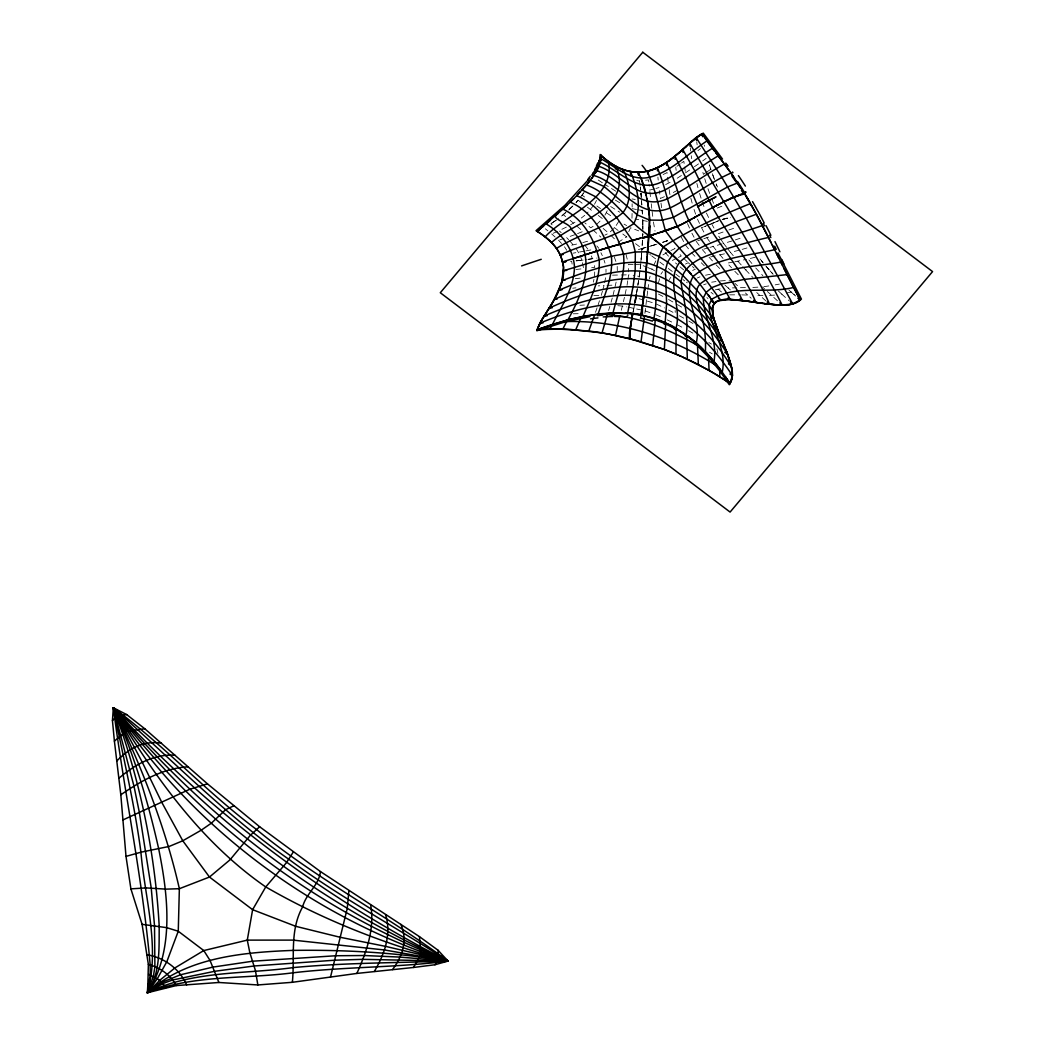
<?xml version="1.0" encoding="UTF-8"?>
<svg xmlns="http://www.w3.org/2000/svg" width="1045" height="1045" viewBox="0 0 1045 1045"><rect width="100%" height="100%" fill="white"/><g stroke="black" fill="none" stroke-linecap="round" stroke-linejoin="round"><path stroke-width="0.75" stroke-dasharray="5 3.75" d="M605.995 272.445L605.995 269.296M642.871 228.842L642.871 226.634M631.977 218.274L632.081 213.467M642.766 235.269L642.819 233.558M642.779 234.916L642.806 234.08M594.553 276.611L594.696 271.987M642.557 240.245L640.663 264.907M642.414 240.468L641.917 249.494M642.492 238.861L642.753 234.028M641.904 249.833L641.983 248.527L649.415 246.346M641.669 253.36L641.525 255.28M641.643 253.778L641.16 259.722M641.447 256.247L641.186 259.421M640.755 263.993L640.232 268.826M640.794 263.654L640.154 269.074M640.337 267.938L640.428 267.128M647.665 290.993L644.83 313.905M639.984 270.524L639.187 276.912M639.788 272.601L639.135 277.265M639.723 273.111L639.279 276.363L633.192 275.475M647.848 289.465L648.932 282.006M627.039 285.337L627.718 280.831M627.954 279.328L628.633 274.822L631.676 275.253M637.816 285.507L638.547 280.935M638.129 283.639L638.573 280.909M638.443 281.758L638.613 280.7M636.81 291.62L637.372 288.185M638.273 282.816L637.92 284.919M636.379 294.194L637.306 288.564M636.614 292.77L636.836 291.424M613.062 295.239L616.132 282.111M634.851 302.972L635.765 297.734L653.582 302.972M635.073 301.705L635.765 297.734L633.845 308.34M633.988 307.557L632.983 312.546M633.832 308.419L633.374 310.705M604.611 282.686L605.721 277.016M633.57 309.725L633.126 311.959M625.106 294.377L626.399 288.355M593.351 282.15L593.952 279.381M623.408 301.705L624.44 297.342M649.363 279.028L650.081 276.22M621.252 310.313L622.376 306.067L626.686 306.864M601.241 295.369L602.442 291.137M602.847 289.739L604.049 285.507L598.249 285.899M611.064 302.253L612.265 298.047M658.35 283.195L659.643 278.688M608.595 310.469L609.849 306.407M598.145 304.8L599.477 300.751M595.493 312.324L597.087 307.805M604.911 215.179L607.641 210.006M628.763 231.637L630.475 227.758L638.717 230.867M647.678 267.52L651.871 269.205L653.19 266.436M653.856 265.051L655.829 260.884M594.5 204.271L596.499 200.457M618.875 221.227L614.643 227.836L608.778 233.218L604.833 235.151M660.923 274.182L662.608 271.7M581.595 195.833L585.187 190.712M669.218 279.629L670.812 277.343M583.371 193.403L576.03 202.599L578.643 199.582M593.704 205.342L586.872 213.467M572.307 206.557L568.467 210.241M572.882 205.917L560.538 216.955M565.476 212.919L558.487 218.47M697.956 150.598L700.516 148.599M581.307 218.026L584.782 215.322M702.684 160.93L706.12 158.383M676.899 166.338L680.373 163.83M681.523 163.007L683.835 161.335L684.462 165.646M662.883 254.928L669.531 251.166M556.476 219.986L554.033 221.684M685.507 172.817L693.227 167.54M694.416 166.717L699.196 163.438M555.992 220.273L549.879 224.388M705.871 172.66L703.389 174.332L702.266 169.943M707.099 171.811L710.809 169.29L709.49 164.888M618.078 242.492L626.491 236.797M553.641 221.945L550.859 223.761L553.197 225.746M677.186 178.238L684.318 173.601M570.648 224.74L576.148 221.475M665.652 184.573L670.851 181.908M677.696 190.125L669.845 194.357L668.748 186.519M676.912 258.167L672.575 260.349L676.82 264.045M678.362 257.436L681.262 255.986L678.127 252.289M685.481 264.058L688.211 262.687L694.128 268.108M663.144 174.528L667.089 172.608L667.441 175.678M566.377 227.105L559.036 230.684L561.204 232.656M670.903 250.526L674.992 248.592L673.568 246.097M692.639 270.433L695.304 269.192M553.184 233.283L557.573 231.337M664.424 196.695L660.362 198.445L659.395 190.686M708.954 224.74L715.211 222.102M703.834 232.042L701.548 227.797L711.736 223.565M709.124 224.662L710.339 224.152M713.004 223.029L714.048 222.585M697.342 277.957L699.98 276.847M704.016 226.791L705.493 226.19M701.835 227.679L703.063 227.183M577.572 233.61L582.966 231.441L575.86 225.237M716.125 221.723L718.215 220.9M716.439 221.605L718.908 220.639M717.197 208.059L722.709 205.878M712.964 223.081L718.607 220.861M703.612 284.802L706.263 283.835M723.075 232.029L717.275 234.08L719.992 238.103M574.881 234.694L566.638 237.607L568.598 239.671M703.821 238.73L711.331 236.144M728.887 229.991L736.176 227.483M667.507 240.729L664.803 241.643M667.415 240.768L662.478 242.414L664.006 241.917M735.327 239.906L742.512 237.463M697.707 240.781L702.292 239.24M662.713 242.283L667.089 240.82M559.924 239.775L563.947 238.469M722.395 219.437L722.983 219.254A90.366 77.461 28.7 0 1 729.658 217.569M656.9 244.19L650.878 246.006M722.173 219.502L723.362 219.136A91.033 78.022 28.7 0 1 730.677 217.36M654.745 244.843L655.463 244.634M653.308 245.288L649.951 246.28M720.893 239.436L723.61 243.459L733.89 240.402M715.316 289.844L720.932 288.747M742.172 249.376L747.893 247.691M650.904 245.915L658.324 243.746M722.095 243.89L709.986 247.378M638.404 249.572L646.881 247.169M645.901 247.443L639.004 249.311M703.821 249.102L708.445 247.809M582.797 242.584L588.923 240.886M654.366 188.845L649.716 190.112L649.063 184.299M655.907 188.427L659.003 187.591M727.555 248.566L730.507 252.394L739.285 250.173M722.918 219.372L730.416 217.491M755.195 257.253L748.037 258.977L751.904 263.484M576.592 244.073L570.479 245.47M724.446 253.817L716.805 255.568M778.264 290.876L781.764 294.154L784.86 293.449M786.415 293.083L791.065 292.012L795.702 296.009M710.6 256.926L715.25 255.907M734.831 261.772L746.587 259.304M585.918 250.878L591.653 249.755M742.747 266.632L745.66 269.884L748.533 269.336M775.207 284.867L779.361 284.083M584.482 251.153L573.196 253.151M705.506 275.201L711.253 274.117M733.303 262.047L727.176 263.144L731.539 267.807M591.784 258.833L588.139 259.382M587.969 259.369L597.087 258.024M763.869 286.683L769.59 285.821M576.422 260.832L586.454 259.591M711.671 282.176L716.008 281.562M576.082 260.819L583.711 260.009M774.515 295.095L768.715 295.5M583.11 260.087L581.921 260.231L580.328 256.234M575.207 278.702L583.084 277.774M591.627 267.716L594.827 267.363L594.056 264.476M575.978 269.479L583.619 268.63L581.921 260.231M572.712 288.198L575.952 287.845M645.549 180.21L648.566 179.949L648.906 182.849M570.557 261.341L571.706 261.25L572.111 264.098M720.332 280.948L731.448 280.125M612.501 275.148L628.633 274.822M752.857 287.427L759.245 287.075M579.884 305.271L584.468 305.049M606.949 285.389L615.636 285.024M593.847 295.67L599.765 295.421M729.645 294.847L740.265 294.821M724.838 284.985L728.221 288.015L736.333 287.793M573.169 313.787L580.981 313.644M745.425 287.61L739.586 287.702L734.935 283.365M762.928 295.565L755.417 295.408M633.1 264.489L628.541 264.359L628.607 271.831M634.615 264.529L640.689 264.698L646.28 266.958M741.754 294.873L747.75 295.095L751.211 298.23M637.894 209.771L645.013 210.829M617.83 305.689L622.376 306.067M647.325 221.331L635.06 219.019M636.758 180.445L639.54 181.059M632.055 198.942L635.203 199.464M628.123 307.125L642.388 310.247M632.186 208.66L636.47 209.496M645.235 310.927L651.192 313.082M655.672 314.702L662.896 317.889M656.391 304.056L664.489 307.948M667.219 319.861L674.443 323.362M668.539 310.012L675.292 313.513L675.161 310.522M677.33 324.812L684.54 328.561M658.454 294.063L664.738 297.407M651.871 269.205L654.457 270.629M679.355 315.747L684.775 318.725M688.511 330.716L693.567 333.525M624.035 224.126L626.608 225.576M615.714 191.144L604.415 184.142M668.513 299.497L673.555 302.345M688.851 321.089L692.939 323.467M677.343 304.552L683.691 308.288M615.4 200.157L622.18 204.18M709.49 352.217L712.207 353.863M708.85 342.512L711.423 344.079M610.633 206.518L619.803 212.226M598.236 180.014L603.2 183.371M606.518 212.867L612.697 217.046M596.904 205.996L600.509 208.569M582.078 195.193L584.56 197.009M578.133 200.196L583.11 203.958M587.46 207.25L594.135 212.318M598.302 215.466L602.495 218.64L597.453 223.63L590.712 227.823L584.847 222.885M614.107 227.418L618.196 230.527M622.794 234.002L625.433 236M625.955 236.405L626.909 237.124M635.53 243.642L642.949 249.259M649.768 254.418L650.617 255.058M651.649 255.842L656.482 259.5M659.826 262.034L664.894 265.861M668.291 268.447L673.006 272.013M675.932 274.221L679.642 277.029M683.038 279.603L684.749 280.896M686.46 282.189L687.31 282.842M706.851 297.629L708.014 298.504M711.031 292.339L713.239 294.128M545.372 228.803L547.907 230.854M563.346 214.708L565.606 216.589M570.113 220.351L573.483 223.173M679.995 266.815L683.652 269.871M718.006 289.047L721.533 292.012M603.122 228.424L608.778 233.218M794.331 294.925L788.923 290.053M728.221 288.015L730.377 289.909M781.764 294.154L789.445 301.051M745.412 292.979L747.75 295.095M777.454 300.79L765.88 290.118M765.933 300.973L756.737 292.561M592.972 229.887L600.875 237.097M551.708 233.936L555.143 237.071M762.445 286.905L764.731 289.047M788.831 289.909L791.065 292.012M683.574 258.219L688.211 262.687M701.286 262.765L704.317 265.796M610.842 235.269L614.982 239.396M734.818 271.308L738.253 274.783M716.204 264.921L721.533 270.355M668.5 256.195L663.666 250.748M745.66 269.884L752.792 277.356M691.49 252.655L697.289 258.742M569.577 240.703L575.246 247.286M709.059 257.279L713.134 261.642M773.169 274.286L769.969 270.773M755.757 267.977L762.85 275.658M737.888 261.224L741.767 265.548M558.579 240.206L561.518 243.485M765.75 265.939L772.778 273.816M769.12 269.806L766.586 266.919M723.022 258.415L716.974 251.296M702.279 249.546L706.159 253.961M730.507 252.394L733.276 255.711M763.294 263.026L761.518 260.884M596.852 245.941L598.811 248.305M759.976 258.899L762.863 262.426M715.995 250.095L710.417 242.74M685.376 244.883L689.752 250.434M723.61 243.459L726.562 247.286M584.795 245.17L588.792 250.343M696.166 241.304L699.667 246.006M576.122 248.527L579.805 254.902M706.877 237.711L709.529 241.486M564.47 246.777L566.743 250.304M711.554 223.643L715.838 231.467M681.288 237.189L684.697 243.603M691.921 233.218L694.05 237.267M706.42 213.036L709.633 219.659M600.914 252.707L602.325 255.646M697.485 219.097L699.523 223.447M687.492 223.525L689.974 229.09M591.274 255.934L592.515 258.729M711.606 198.655L714.61 205.761M716.243 184.024L717.458 186.977M716.726 185.37L716.204 184.103M702.188 201.868L704.826 208.843M714.571 179.884L712.416 174.006M707.948 188.714L709.986 194.383M614.212 256.743L616.184 262.256M712.39 173.705L715.015 181.072M694.024 209.418L695.879 214.904M711.018 169.891L709.294 164.496M604.023 260.114L605.016 263.131M704.722 178.656L706.485 184.429M699.588 193.403L701.313 199.046M690.876 198.315L692.352 203.893M696.858 183.437L697.969 187.721M625.981 254.314L627.444 260.061M716.896 348.782L717.941 353.38M704.5 146.287L704.239 145.059M653.438 221.945L655.019 231.063M691.228 155.731L691.725 158.683M684.671 167.082L685.298 171.38M696.741 141.95L697.146 144.837M661.002 203.083L661.642 207.707M675.749 167.161L676.154 170.335M639.488 180.733L640.102 185.566M640.311 187.173L640.716 190.399M652.119 211.364L652.877 217.399M640.324 186.924L640.624 189.524M690.327 147.841L690.68 151.002M667.611 177.219L668.317 183.371M651.244 203.775L651.766 208.334M649.885 191.627L650.735 199.229M657.893 177.101L658.206 180.093M640.977 193.234L641.042 194.043M641.003 193.508L641.081 194.579M641.068 194.37L641.264 197.035M640.938 193.299L641.277 197.636M641.539 200.98L641.813 205.003M641.512 200.522L641.8 204.846M642.139 210.084L642.257 211.704M642.244 211.508L642.414 214.186M642.179 210.607L642.348 213.546M642.688 219.319L642.793 222.141M642.806 222.755L642.871 226.256M617.203 266.41L617.295 270.603M632.12 203.801L632.16 207.041M642.832 230.984L642.753 220.887L642.884 228.097"/><path stroke-width="1.5" d="M649.585 225.694L649.533 218.314M599.294 165.423L601.058 158.788L601.084 155.378L600.157 154.516L600.013 157.991M714.075 361.518L705.375 351.695C705.989 338.606 704.696 325.387 700.503 312.925C697.263 303.847 692.77 292.574 699.889 284.122C722.291 266.24 753.719 267.337 780.798 262.112L796.812 293.58M705.375 351.695L696.218 342.851C702.201 320.449 680.974 296.179 693.292 276.337C715.459 257.397 747.201 256.09 774.645 249.69L756.397 214.238L744.654 193.847L730.86 172.882L702.162 133.721L689.36 143.492M663.614 321.886A86.97 63.288 7.1 0 0 657.174 319.404L642.348 315.368L642.479 305.532L644.047 294.337M719.953 371.158L729.319 384.743L730.024 383.528L719.744 376.736L719.835 370.688M665.691 323.61L664.359 349.461L681.183 356.319M649.572 226.425L649.559 227.118M553.876 300.268L561.57 283.064L563.621 268.069A26.034 22.324 28.7 0 0 562.902 263.379L562.471 261.903A38.874 33.322 28.7 0 0 560.172 254.902L559.31 253.125A38.325 32.852 28.7 0 0 556.489 248.449L555.195 246.698A45.118 38.678 28.7 0 0 551.538 242.558A39.41 33.78 28.7 0 1 556.502 248.436A41.421 35.504 28.7 0 1 560.172 254.902A40.037 34.315 28.7 0 1 562.014 260.244L562.471 261.903A44.961 38.547 28.7 0 1 563.451 267.389L562.55 279.25L558.082 292.13M649.572 219.672L645.627 279.746L642.962 302.096M645.758 275.802L645.862 272.823M645.692 277.8L645.627 279.746C679.603 286.996 705.78 314.427 723.153 343.139M645.967 270.786L645.627 279.746C614.094 274.926 582.614 286.552 554.333 299.445L551.512 304.343M608.882 334.113L636.745 340.526L664.359 349.461L629.599 338.645L631.062 321.964M718.085 330.795C715.407 321.991 708.392 310.496 715.433 302.227A10.633 9.118 28.7 0 1 717.484 300.96L728.809 299.432L746.613 301.078M601.136 157.769L601.084 155.378A67.507 57.867 28.7 0 0 608.517 161.57L612.422 164.222A55.516 47.587 28.7 0 0 613.755 165.045L615.792 166.22A45.118 38.678 28.7 0 0 620.874 168.689M147.868 984.142L147.371 992.75L176.213 985.579L218.901 982.483L257.854 984.952L292.352 982.3L356.854 973.431L413.467 967.474L434.968 964.744L448.018 961.073L438.064 950.271L419.437 936.633L320.449 871.569L259.643 826.752L207.472 783.855L144.785 728.757L126.641 714.558L113.33 707.752L112.442 720.619L114.401 741.114L120.815 794.775L126.001 856.377L130.899 888.864L142.081 924.342L148.364 964.483L147.868 984.142L152.191 986.402L156.11 990.373M731.2 365.711L732.454 375.377L730.024 383.528L722.239 372.164C727.294 348.39 710.091 328.078 709.019 305.192L711.606 299.366C735.575 284.384 766.899 294.115 793.56 287.453L800.326 300.019L792.489 304.069L782.274 305.049M696.466 343.06L676.037 328.143C682.202 306.263 665.103 281.17 679.916 261.981C702.305 241.421 734.4 235.582 762.419 225.524M655.202 320.658L652.707 345.359M719.6 334.57C703.899 306.446 677.996 279.72 645.914 271.791L646.62 262.935C617.569 259.578 589.027 270.55 562.249 280.556A52.472 44.974 28.7 0 0 563.699 270.681L611.416 256.247L635.321 251.976L647.756 251.793L658.899 256.391L667.598 261.981L682.555 275.122L696.584 289.87L709.019 305.192L712.39 309.725L713.278 316.243M576.657 195.715L586.467 184.965C612.657 194.435 626.177 221.135 649.049 235.595L647.469 254.64M292.352 982.3C294.938 956.893 289.478 930.494 302.619 906.929C305.793 893.71 319.065 885.311 320.449 871.569M629.835 329.906L632.094 316.975M647.325 256.064L646.75 261.616M601.045 158.84L600.705 160.956M670.054 324.917L653.83 318.346C659.473 294.716 650.774 268.643 663.431 246.816C690.523 229.247 720.436 215.623 750.428 203.592L750.454 203.631M684.762 333.747L665.156 322.605L666.619 303.638L665.443 270.25L667.598 261.981L672.523 254.797L679.25 248.135L688.341 243.041L735.366 221.971L756.397 214.238L757.298 215.897M615.453 169.042L615.792 166.22A63.941 54.81 28.7 0 1 608.53 161.544L607.289 160.63A66.488 56.992 28.7 0 1 601.084 155.391L597.622 166.429M641.016 341.728L644.412 316.883M644.674 290.027L644.935 287.976C611.887 282.881 578.852 294.585 549.187 308.144L548.102 309.882M643.119 300.96L641.042 315.12L642.348 315.368A84.397 61.132 7.2 0 1 653.386 318.111M643.42 298.752L644.935 287.976C681.144 295.017 708.693 323.911 727.49 354.072L727.764 354.791M599.987 158.2L599.125 161.818M642.153 307.844L642.322 306.681M640.755 316.962L641.238 313.866M732.14 377.689L731.761 368.219L727.163 353.184M629.808 329.906A90.366 77.461 28.7 0 0 629.612 338.645L615.505 335.419L619.75 315.969C648.475 320.266 675.044 332.78 700.163 346.822M632.395 315.459L629.795 330.285A91.033 78.022 28.7 0 0 629.612 338.645M632.316 315.904L632.578 314.663M632.617 314.467L632.068 317.131M601.084 155.378L596.852 168.336M585.618 315.851L612.997 312.886C617.817 293.462 625.903 274.038 623.408 253.635C615.152 229.861 600.875 205.721 576.683 195.689L570.047 202.325M569.629 329.332L602.038 332.898L607.341 314.532L619.75 315.969M330.52 977.036L347.24 908.471L348.886 890.889M731.97 378.799L730.024 383.528L724.93 380.08M594.461 315.263L588.792 331.004L557.037 328.953L537.248 329.606L536.882 330.756L564.875 321.978L589.85 316.648M597.518 169.185L600.352 162.406C620.142 171.341 638.639 194.187 662.321 181.543C680.177 172.347 695.434 159.036 712.324 148.299M570.479 319.156L598.119 313.957C604.493 295.343 613.363 276.402 611.416 256.247C604.728 234.145 592.397 211.665 570.217 202.155L562.615 209.392M597.283 167.318L596.747 168.715M580.915 317.68L575.756 329.724M356.854 973.431C366.403 952.152 374.868 928.835 370.714 905.179M596.146 170.191L595.794 171.04M599.072 165.959L598.916 166.325C621.618 173.888 638.181 203.475 665.064 189.876C683.665 180.027 700.098 166.677 718.15 155.901L715.577 152.557M598.067 164.561L597.44 165.92M546.026 313.16L540.291 322.474L537.248 329.606L567.918 319.822L583.084 316.335C590.595 298.178 600.483 279.629 599.19 259.395C594.318 238.756 582.77 218.418 562.902 209.131L537.13 231.35L536.02 230.684L565.045 205.173L588.348 179.714M557.925 292.456L557.782 292.77A137.966 118.268 28.7 0 1 555.679 296.963L550.859 305.427M374.332 971.419C384.416 954.412 391.679 934.452 385.579 914.662M541.898 319.705L537.248 329.606L562.863 329.057L566.586 321.56C619.437 320.162 671.243 337.261 715.734 365.162M392.515 969.603C402.325 956.279 407.955 940.605 400.901 924.407M567.918 319.822C583.476 291.986 597.779 255.842 571.171 229.312C571.066 222.729 548.311 219.123 557.716 213.885M595.245 173.17A61.564 10.737 -44.4 0 0 596.512 171.093L598.889 166.39M787.042 274.6L744.105 279.446L720.671 284.201L712.076 287.519L706.289 292.208L703.337 297.89C703.585 319.417 718.176 339.063 713.97 361.387L722.16 372.046M549.97 329.005L551.447 326.197M540.866 321.455L539.925 323.166A68.016 58.298 28.7 0 0 537.261 329.619L552.518 324.342C561.492 306.015 574.123 288.106 574.476 266.971C573.378 248.788 561.465 233.126 546.208 223.93M293.201 852.158L286.265 862.896L265.743 886.931L252.616 909.686L247.286 940.121L249.807 952.57L255.463 970.648L257.854 984.952M597.061 170.035L596.682 170.714C622.128 177.911 637.659 212.344 667.637 198.694C687.283 188.387 704.866 174.619 724.355 164.026M413.467 967.474L420.9 954.503L419.437 936.633M553.798 300.411L553.105 301.613M595.911 168.794L594.932 170.426M552.152 303.246L542.277 319.038M541.375 320.541L543.57 317.001M550.441 306.107L551.002 305.179M550.519 305.976L549.187 308.144L552.296 307.739M549.317 307.935L549.879 307.021M548.873 308.654L547.018 311.606M586.572 184.913A44.491 8.595 -43.2 0 0 590.281 180.289L596.643 170.766M546.47 312.468L547.28 311.175M543.857 316.544L544.158 316.086C581.83 299.523 626.895 285.781 666.619 303.638C694.193 317.249 715.89 340.944 731.474 366.913C732.898 372.412 733.015 378.499 730.024 383.528L726.771 378.617M434.968 964.744L438.573 959.663L438.064 950.271M593.416 172.791L591.784 175.142M593.534 175.704L593.051 176.409M742.12 300.49C732.937 300.176 720.332 296.362 713.487 304.539A10.633 9.118 28.7 0 0 712.638 306.707L713.017 315.015M589.576 178.12L588.387 179.662M586.467 184.965L590.268 180.236L604.18 186.585L637.476 214.97L649.585 220.103L662.073 220.195L673.163 217.399L727.712 186.872L737.731 182.901M577.807 194.527L576.84 195.533M566.743 205.512L564.052 208.059M112.442 720.619L116.87 716.165L126.641 714.558M687.192 145.477L696.14 137.626L703.259 133.133L722.526 159.049M682.254 149.944L686.748 145.882M685.873 146.679L692.404 140.709M685.429 147.084L686.578 146.039M684.984 147.489L683.182 149.108M685.807 146.744C673.803 157.664 660.675 169.081 644.112 171.837A25.72 22.049 28.7 0 1 639.736 172.111L638.116 172.046A38.874 33.322 28.7 0 1 630.409 171.471L628.254 171.04A38.325 32.852 28.7 0 1 622.951 169.499L621.004 168.741M682.568 149.67L680.804 151.238M681.732 150.415L672.68 157.991A137.966 118.268 28.7 0 1 668.826 160.878L668.526 161.074M680.308 151.656C669.871 160.773 658.089 169.721 643.981 171.733A44.961 38.547 28.7 0 1 638.116 172.033L636.314 172.007A40.023 34.302 28.7 0 1 630.409 171.498A41.408 35.504 28.7 0 1 622.964 169.473A39.423 33.793 28.7 0 1 615.805 166.22C634.576 208.569 574.175 221.2 551.538 242.558A63.954 54.81 28.7 0 0 545.111 236.862L543.896 235.922A66.488 56.992 28.7 0 0 537.13 231.35L541.166 228.11M550.493 220.26L546.352 223.813M693.005 140.213L696.14 137.626A68.016 58.298 28.7 0 1 702.175 133.734L706.916 140.957C688.198 153.262 672.353 171.145 650.121 177.114C631.271 181.934 616.184 167.344 601.058 158.788M543.583 226.125L541.976 227.444M539.155 230.37L537.13 231.35A67.494 57.854 28.7 0 1 545.137 236.849C565.567 214.264 615.361 199.086 608.517 161.557M114.401 741.114L126.092 731.369L144.785 728.757M259.643 826.752L250.134 835.556L229.978 859.852L209.47 877.042L179.361 888.707L165.998 889.138L146.156 887.91L130.899 888.864M116.844 760.956C128.705 748.56 143.701 740.291 161.466 743.191M119.012 778.172C134.635 764.744 153.576 753.941 174.894 755.182M668.238 161.283L666.462 162.498A88.498 75.854 28.7 0 1 657.266 167.722A52.472 44.987 28.7 0 1 647.417 171.236M120.815 794.775C140.892 780.994 163.059 768.193 187.943 766.834M693.501 218.144L699.549 214.734M693.553 218.118L695.082 217.255M657.54 233.244L680.269 225.119L713.97 206.858M699.588 214.708L701.064 213.885L685.611 177.35L674.926 156.201L675.161 159.336M692.025 218.98L687.505 221.449M556.489 248.449C577.65 234.655 603.958 229.182 623.042 212.488C632.565 200.274 630.083 182.313 622.951 169.499L622.977 172.595M713.944 206.871L726.066 200.588M715.276 206.152L718.033 204.689M683.012 152.479L682.738 149.513L694.86 171.053L712.612 207.589L724.76 201.228M722.108 202.573L745.764 192.136M618.98 244.425C642.401 236.862 667.167 232.552 688.955 220.665C704.852 248.423 729.005 271.008 742.394 300.529L747.671 301.221M122.944 819.933L189.759 789.275L207.472 783.855M726.079 200.588L733.917 196.943L744.654 193.847M729.985 198.72L732.61 197.518M657.475 170.831L657.253 167.709C665.6 186.742 668.238 207.759 677.356 226.438L678.819 225.785M674.338 227.679L675.841 227.065M742.747 193.286L745.882 192.097M233.636 805.878L225.602 809.692L211.456 823.107L201.241 830.187L182.784 840.781L169.225 846.424L140.918 852.211L126.001 856.377M671.321 228.816L668.33 229.861M588.178 253.804L589.68 253.321M591.522 252.707L593.469 252.067M589.576 253.347L591.784 252.629M594.514 251.727L595.624 251.375M586.885 254.235L581.333 255.999M595.428 251.44L596.172 251.192M596.081 251.231L600.052 249.964M552.609 324.316L570.361 319.195M664.411 231.154L662.452 231.768M580.458 256.273L577.402 257.227M565.933 261.681L562.471 261.903L612.174 246.359M599.961 249.99L601.541 249.507M573.183 258.533L577.611 257.161M602.247 249.285L601.45 249.533M602.416 249.232L603.109 249.023M603.03 249.05L605.551 248.292M605.917 248.174L606.871 247.887M639.083 238.587L638.155 238.861M639.422 238.482L640.48 238.169M606.675 247.952L625.328 242.61M638.234 238.835L631.859 240.716M629.769 241.317L632.134 240.624M626.778 242.192L629.39 241.434M656.534 233.544L649.049 235.595L663.967 247.26M612.723 246.202L613.572 245.967M616.537 245.118L613.428 246.006M616.824 245.039L617.948 244.726M617.869 244.752L619.084 244.399M650.186 235.295L651.296 234.994M768.519 237.437C749.552 241.826 730.677 246.92 712.442 253.817C698.935 258.272 682.516 266.331 681.04 282.294C683.443 299.549 688.916 317.902 686.186 334.766M583.084 316.335L585.579 315.864M718.542 298.426L720.528 300.059L726.092 299.471M561.936 289.752L558.931 290.223L554.333 299.445L557.194 299.027M562.249 280.556L565.045 280.125M563.124 254.549L560.159 254.902C584.312 243.681 611.756 238.978 633.714 223.604C642.518 207.341 637.15 187.525 630.409 171.458L630.84 175.678M598.053 313.97L599.921 313.761M597.335 315.642L602.717 315.107M544.158 316.086L547.11 315.76M600.248 313.722L614.238 312.86M563.621 270.668L566.717 270.381M542.982 322.905L539.925 323.166C575.795 308.249 616.498 297.237 654.98 308.497C688.603 319.483 713.513 346.862 732.44 375.625L729.932 374.032M562.471 261.903L565.541 261.681M563.359 321.664L566.586 321.56M612.461 314.597L614.173 314.584M614.46 312.86L619.437 312.873M726.602 299.392L730.233 299.458A135.563 116.204 28.7 0 1 740.173 300.268M767.5 303.977C778.799 304.892 792.228 307.609 801.424 299.092L777.976 252.942M765.515 303.742C776.997 304.67 790.438 307.752 800.326 300.019L797.217 294.324M612.997 312.886L628.032 313.33M562.863 329.057L568.793 329.293M602.704 314.271L607.341 314.532M625.393 313.134L627.444 313.278M627.157 315.081L627.967 315.159M142.081 924.342L166.625 927.633L178.264 931.239L203.788 950.558L210.071 960.512L218.901 982.483M740.03 300.242L749.957 301.561M766.912 303.912L758.396 302.776M588.792 331.004L595.01 331.827M645.914 271.791C615.923 267.52 586.127 278.715 558.931 290.223A88.485 75.854 28.7 0 0 562.262 280.556M764.365 303.586L772.02 304.461A123.911 106.211 28.7 0 0 782.143 305.062C754.294 249.455 719.94 197.453 689.778 143.1L690.144 146.261M764.522 303.612L762.536 303.35M762.654 303.363L759.258 302.893M760.825 303.128L761.544 303.22M747.436 301.195L749.121 301.43M642.348 315.368L627.614 313.291L633.074 286.526L635.177 270.472L635.321 251.976L632.356 240.559L617.072 218.078L606.727 206.688L595.637 196.734L582.052 189.994M759.401 302.919L756.698 302.527M749.774 301.522L757.272 302.619M748.729 301.365L752.491 301.914M758.696 302.828L755.012 302.292M595.48 331.892L608.347 334.008M752.086 301.861L755.221 302.318M602.038 332.898L615.505 335.419M646.62 262.935C675.984 270.237 695.97 296.153 713.918 318.843A135.563 116.204 28.7 0 0 716.961 327.843M146.783 954.621C164.287 957.69 179.309 968.558 186.715 984.847M653.02 319.94L653.791 320.175M148.364 964.483C160.159 967.461 170.296 974.88 176.213 985.579M664.502 349.513L675.88 354.033M663.575 321.925L665.247 322.657M664.032 323.976L664.79 324.303M593.691 175.482C621.213 182.94 637.633 221.631 670.132 207.942C691.098 197.675 709.842 182.379 730.991 173.052M714.205 373.339L695.565 363.111L675.958 354.072L676.115 329.959M682.49 356.894L709.072 370.348L724.198 379.596M148.612 974.306L159.78 980.288L166.064 987.512M674.338 329.031L676.637 330.338M676.037 328.143L674.783 327.425A95.631 70.42 6.6 0 0 670.132 324.825M715.224 373.953L719.744 376.736M724.76 352.361L727.49 354.072L726.824 352.296M728.456 363.895L731.16 365.593L727.816 354.934M719.966 340.187L722.631 341.872L723.689 344.406M713.957 327.438L717.706 329.854L718.451 331.748M710.469 316.557L713.918 318.843L717.223 328.6M710.273 308.249L712.39 309.725M649.049 235.595L649.872 236.196A133.303 67.651 40.1 0 1 656.809 241.46M686.996 337.221L686.46 336.83A122.592 93.057 3.8 0 0 684.606 335.432M687.793 335.954L694.089 340.997M712.037 301.548L714.323 303.285L711.318 298.961M657.305 241.839L680.765 262.844M545.124 236.862L548.729 239.88A55.516 47.587 28.7 0 1 549.879 240.925L551.538 242.558M798.315 298.334L800.326 300.019L798.014 298.021M664.973 248.109L665.678 248.723M693.619 342.499L696.088 344.641M665.783 248.801L667.755 250.5M728.169 297.668L730.233 299.458C716.204 272.536 692.848 252.185 677.356 226.438M694.703 341.519L695.434 342.159M668.147 250.852L671.125 253.517M740.187 298.57L742.394 300.529M696.597 343.191L700.646 346.94M790.543 302.031L792.737 304.004L746.182 217.948L721.86 177.415L696.14 137.626L696.545 140.513M753.536 300.32L755.848 302.41C742.655 269.884 717.954 244.138 701.064 213.885M779.792 302.919L782.13 305.049M767.121 302.057L769.486 304.2C755.012 269.466 731.121 240.023 712.612 207.589M673.372 255.581L675.971 258.076M698.739 347.058L709.79 358.487L719.874 371.053M700.986 347.28L703.128 349.396M677.069 259.147L677.891 259.957M678.727 260.793L679.629 261.681M680.896 262.974L684.854 267.076M679.916 261.981L700.045 284.318M705.571 351.904L709.777 356.476M688.289 270.76L689.922 272.549M690.196 272.849L691.176 273.947M710.077 356.815L712.037 359.088M695.134 278.453L696.506 280.06M714.715 362.301L719.456 368.389M699.889 284.122L714.323 303.285M725.726 163.124L726.615 164.261M726.824 164.548L728.091 166.181M718.307 156.11L721.533 160.316M714.702 151.407L713.278 149.54M722.082 161.021L724.721 164.509M713.147 149.37L709.398 144.393M725.269 165.228L729.815 171.406M708.288 294.847L709.019 295.813M719.887 368.963L720.528 369.812M709.176 296.035L709.947 297.08M709.046 143.923L707.674 142.029M732.48 172.033L732.963 172.699M707.53 141.833L707.034 141.14M731.526 173.797L733.786 177.036M725.334 376.527L725.844 377.271M736.542 181.112L737.025 181.83M720.528 300.059L699.236 270.786L672.457 240.272L665.404 230.827L655.267 192.789L647.391 171.171L647.782 174.097M751.407 205.29L752.152 206.596A86.97 13.154 62.3 0 1 755.561 212.671M757.468 216.197L759.075 219.189A95.617 13.271 62.3 0 1 761.779 224.087M761.74 224.218L765.175 230.84M793.495 287.31L792.28 284.971M763.32 223.421L764.574 225.89M792.162 284.723L790.791 282.045M765.397 231.285L767.696 235.804M767.644 235.687L771.132 242.636M790.399 281.275L784.155 268.826M772.203 244.765L782.248 264.999M776.409 253.243L778.643 257.749M774.685 246.202L776.252 249.415M688.955 220.665C679.72 201.985 675.906 181.138 666.462 162.498L666.645 165.384M638.573 174.933L638.116 172.046L641.107 178.316M641.316 178.813L641.734 179.845M720.998 337.953L722.631 341.872L719.979 335.51M719.822 335.118L720.763 337.365M723.258 343.387L723.95 345.046M720.136 335.863L718.607 332.114M718.307 331.356L718.908 332.859M642.1 180.746L644.517 188.009M726.144 350.506L727.49 354.072M726.628 351.773L723.885 344.902L726.915 352.531M717.157 328.43L717.706 329.854M717.615 329.606L716.896 327.725M640.977 178.016L646.319 195.415M727.712 354.647L728.287 356.227M644.556 188.126L644.765 188.897M644.909 189.458L648.096 204.493M713.265 316.452L713.918 318.843L713.043 315.499M645.209 190.621L645.627 192.371M646.986 198.55L647.26 199.987M647.26 199.935L647.391 200.627M647.377 200.575L649.285 214.003M702.71 136.699L702.162 133.721L702.553 136.137M638.116 172.046L638.665 175.299M648.148 204.768L648.279 205.552M648.318 205.826L648.436 206.596M648.553 207.354L648.684 208.308M648.592 207.642L648.736 208.673M648.788 209.039L649.585 220.103M686.656 336.699L687.323 359.101M649.285 213.951L649.389 215.557M708.471 356.188L709.072 370.348M697.498 345.307L698.347 364.535M649.454 216.707L649.507 217.869M642.1 165.345A193.795 92.535 -65.4 0 1 645.862 170.335M521.599 265.9A193.782 17.425 -16.5 0 1 541.245 259.304M728.313 356.371A123.911 106.211 28.7 0 1 731.186 365.593M641.891 309.32A99.118 6.165 -79 0 1 641.343 312.912M628.293 312.925A89.204 64.124 7.3 0 1 641.147 314.689M628.071 313.186A88.943 64.725 7.3 0 1 641.251 315.028M653.478 234.929A121.782 6.819 -15.4 0 1 642.91 238.103M614.473 316.465A99.393 66.749 7.3 0 1 627.104 316.988M619.463 313.33A98.883 70.289 7.3 0 1 625.393 313.591M603.2 316.935A119.548 86.539 8.3 0 1 612.762 316.478M590.582 318.843A167.984 133.564 11.5 0 1 597.949 317.889M586.389 185.004A44.491 8.504 -43.3 0 1 582.078 189.903M593.364 176.187A52.472 9.705 -43.7 0 1 591.797 178.421M590.307 176.2A55.594 8.726 -44.4 0 1 588.074 179.126M594.736 170.583A62.269 10.737 -43.5 0 1 593.194 172.947M596.316 166.808A77.186 13.807 -42.8 0 1 594.657 169.721M597.766 162.889A101.221 19.581 -41 0 1 596.486 165.711M650.081 225.955A121.795 63.484 -65.2 0 1 649.598 235.308M741.401 190.53A167.971 7.981 54.9 0 1 744.079 194.122M731.918 176.109A119.548 15.205 59.8 0 1 735.954 181.752M734.792 179.557A99.393 17.726 62.6 0 1 740.317 187.8M734.086 178.186A98.883 16.224 62.5 0 1 736.803 182.209M737.548 181.543A89.204 15.557 62.9 0 1 743.87 191.418M738.397 175.612A88.943 18.405 63.9 0 1 745.372 186.088M697.733 206.61A111.149 22.298 -29.3 0 1 715.629 197.087M697.59 206.557A106.969 21.671 -29.3 0 1 715.916 196.826M735.079 196.826A89.008 32.839 -30.8 0 1 738.828 195.245M696.205 344.55A168.728 134.217 -1.6 0 1 698.857 346.979M687.923 336.477A137.13 106.721 1.3 0 1 694.533 341.833M677.251 329.75A108.523 81.628 4.5 0 1 684.854 334.714M665.169 323.793A91.882 67.011 6.4 0 1 674.783 328.587M654.105 319.561A87.362 62.191 7.4 0 1 664.424 323.414M640.441 318.111A84.893 59.369 7.9 0 1 652.433 321.128M649.089 227.692A121.769 62.726 -65.6 0 1 648.579 235.856M652.733 235.047A121.769 6.806 -15.4 0 1 643.602 237.803M746.234 196.538A84.893 12.592 62.1 0 1 751.642 205.708M744.602 193.416A84.397 13.376 62.4 0 1 750.206 202.848M752.531 201.633A87.362 16.916 63 0 1 758.2 211.743M758.618 212.396A91.882 15.192 62.7 0 1 764.195 222.964M766.037 225.668A108.523 14.042 62.6 0 1 770.87 235.295M769.669 235.256A122.592 11.534 62.8 0 1 770.831 237.594M774.972 241.617A137.156 11.404 62.9 0 1 779.897 251.78M781.764 259.487A168.65 2.443 63.8 0 1 783.894 263.862M573.666 198.641A61.564 10.189 -43.7 0 1 570.727 201.554M579.988 191.94A52.472 9.274 -43.6 0 1 577.493 194.566M150.193 965.162L150.166 975.037L147.371 992.75C193.39 974.554 244.791 979.126 293.149 972.79C344.602 966.703 396.643 967.696 448.018 961.073C386.023 914.584 316.152 879.132 256.339 829.364C206.139 791.823 163.673 744.941 113.33 707.752C124.473 793.651 142.695 878.74 150.193 965.162M159.206 926.275C158.945 948.677 160.551 973.222 147.371 992.75C192.032 970.452 244.948 974.28 293.332 967.579C344.772 962.719 396.447 962.889 448.018 961.073C395.35 926.615 339.494 897.028 288.916 859.343C225.289 814.865 171.132 759.088 113.33 707.752C122.879 755.835 134.505 803.54 140.918 852.211C144.746 897.681 160.394 947.697 147.371 992.75L162.863 983.593L172.32 980.053L214.787 971.275L254.209 965.972L334.818 960.198L362.602 959.349L448.018 961.073C322.435 897.054 208.726 811.586 113.33 707.752L134.021 786.336L139.312 812.226L151.238 888.028L154.516 925.661L154.908 966.86L153.354 976.396L147.371 992.75L161.857 982.365L180.445 974.789L213.115 967.069L252.694 961.204L335.837 955.744L364.196 955.522L399.556 957.063L448.018 961.073C319.195 903.115 203.592 816.537 113.33 707.752C139.638 777.715 155.065 851.662 159.206 926.275M179.361 888.707L178.264 931.239L166.86 961.648L157.429 978.512L147.371 992.75C185.879 957.207 243.211 952.322 293.123 950.388C344.954 949.683 396.852 952.57 448.018 961.073C316.152 909.62 197.897 821.488 113.33 707.752C133.316 752.975 147.854 800.379 158.631 848.592C168.062 895.251 174.868 950.663 147.371 992.75L159.78 980.288L175.037 967.84L203.788 950.558L247.286 940.121L293.018 940.108L384.717 949.996L448.018 961.073C312.546 917.419 191 827.405 113.33 707.752C141.036 765.711 165.136 825.994 179.361 888.707M642.766 52.25L440.298 292.744L730.089 512.076L932.558 271.595L642.766 52.25M385.84 946.43L339.847 937.208L295.813 926.34L252.616 909.686L209.47 877.042L182.784 840.781L161.844 802.469L142.159 762.001L113.33 707.752C153.51 775.285 200.405 841.695 265.743 886.931C322.774 919.861 384.495 943.975 448.018 961.073L385.84 946.43M635.007 302.345A111.162 22.716 -70.4 0 0 636.379 294.442A106.969 21.775 -70.5 0 1 634.929 302.332"/></g></svg>
